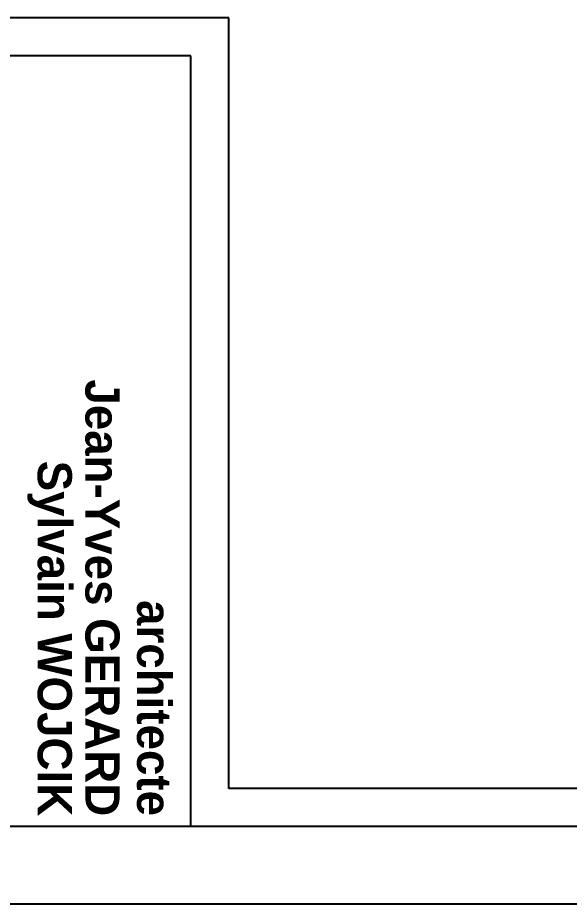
# Model space of a CAD drawing. Header units: millimetres. Extents: x -44462 to 306987, y -116160 to 12874.
# Drawn here: x -23890 to -23309, y -63823 to -62889 of the extents above; entities that cross this region are included whole.
import ezdxf

# ---------------------------------------------------------------- set-up
doc = ezdxf.new("R2010")
doc.units = ezdxf.units.MM
doc.layers.add('AVP_TEXTES', color=7, linetype='Continuous')
doc.layers.add('chassis fen.portes', color=1, linetype='Continuous')
doc.styles.add('CENTURY GOTHIC', font='GOTHIC.TTF')
doc.styles.add('wide latin', font='', dxfattribs={"height": 10})
doc.styles.get('wide latin').set_extended_font_data('Wide Latin')

# ---------------------------------------------------------------- blocks, each defined once
blk = doc.blocks.new('PETIT CARTOUCHE_HOR')
at = {"color": 1}
for p, q in [((0, 1485), (0, 0)), ((-20.52, 412.47), (-20.52, 18))]:
    blk.add_line(p, q, dxfattribs=at)
at = {"layer": 'AVP_TEXTES', "color": 5, "linetype": 'Continuous'}
for p, q in [((-30.52, 422.47), (-233.46, 422.47)), ((-233.46, 422.47), (-233.46, 28))]:
    blk.add_line(p, q, dxfattribs=at)
at = {"layer": 'AVP_TEXTES', "color": 2, "linetype": 'Continuous'}
for p, q in [((-20.52, 412.47), (-223.46, 412.47)), ((-223.46, 412.47), (-223.46, 18))]:
    blk.add_line(p, q, dxfattribs=at)
at = {"layer": 'chassis fen.portes', "color": 2, "linetype": 'Continuous'}
blk.add_line((-20.52, 1465.65), (-20.52, 412.47), dxfattribs=at)
at = {"layer": 'chassis fen.portes', "color": 5, "linetype": 'Continuous'}
blk.add_line((-30.52, 1455.65), (-30.52, 422.47), dxfattribs=at)
at = {"style": 'CENTURY GOTHIC'}
for tag, p, height in [('DATE', (-210.16, 171.36), 20), ('DOSSIERN°', (-210.16, 111.51), 20), ('COMMENTAIRE', (-210.16, 95.35), 12), ('COMMENTAIRESUITE', (-210.16, 79.7), 12), ('FEUILLEN°', (-221.99, 32.69), 20), ('TOTALFEUILLES', (-181.65, 32.69), 20), ('ÉCH.', (-103.23, 32.69), 12)]:
    blk.add_attdef(tag, p, '', height=height, dxfattribs=at)
at = {"layer": 'AVP_TEXTES', "color": 2, "linetype": 'Continuous', "char_height": 9, "width": 186.3813, "attachment_point": 6, "style": 'wide latin'}
for s, insert in [('{\\fCentury Gothic|b1|i0|c0|p34;architecte}', (-23.24, 402.72)), ('{\\fCentury Gothic|b1|i0|c0|p34;Jean-Yves GERARD}', (-23.19, 389.11)), ('{\\fCentury Gothic|b1|i0|c0|p34;Sylvain WOJCIK}', (-23.19, 375.25))]:
    blk.add_mtext(s, dxfattribs=dict(at, insert=insert))

msp = doc.modelspace()

# ---------------------------------------------------------------- block references
at = {"color": 1, "xscale": 4, "yscale": 4, "zscale": 4, "rotation": 270}
msp.add_blockref('PETIT CARTOUCHE_HOR', (-25357.24, -63823.1), dxfattribs=at)

doc.saveas('drawing.dxf')
